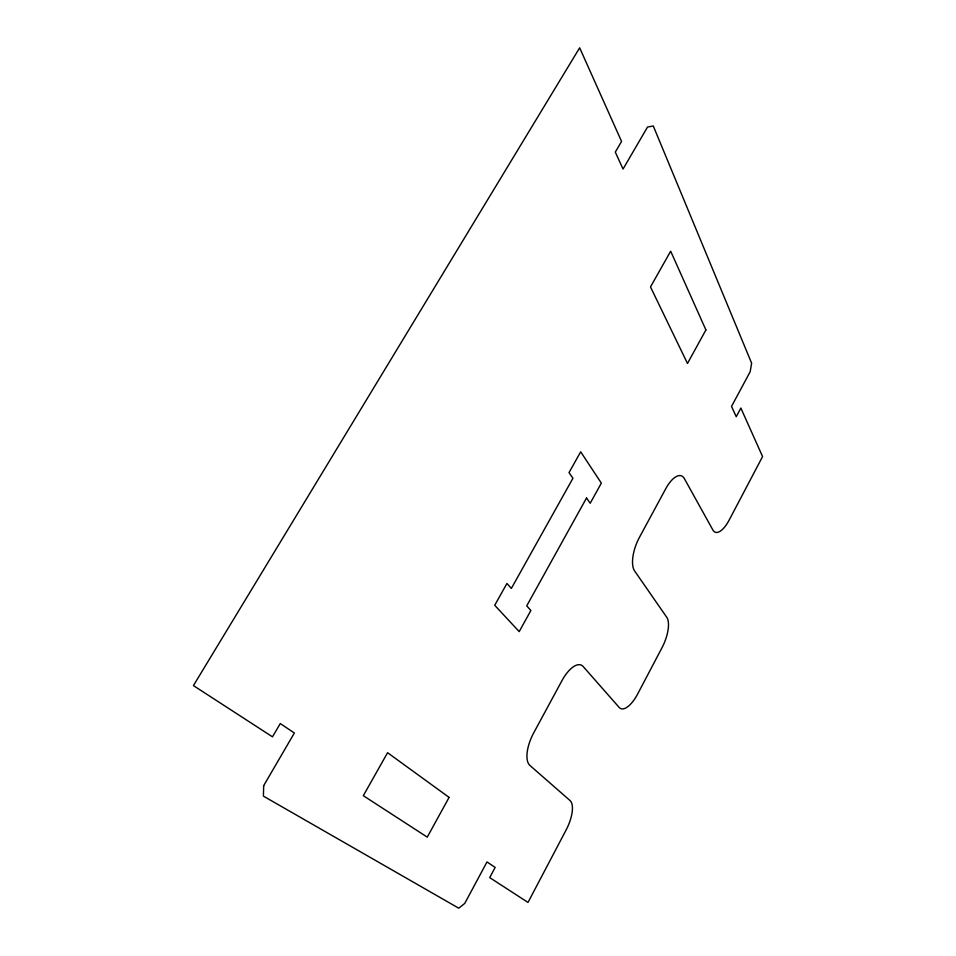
<?xml version="1.0" encoding="UTF-8"?>
<svg xmlns="http://www.w3.org/2000/svg" width="956" height="956" viewBox="0 0 956 956"><rect width="100%" height="100%" fill="white"/><g stroke="black" fill="none" stroke-linecap="round" stroke-linejoin="round"><path stroke-width="1.43" d="M263.689 785.641L263.39 796.121L458.76 908.2L464.736 903.42L486.998 861.942L495.16 867.403L489.711 877.608L528.011 902.428L566.119 829.975A25.991 10.396 -64.4 0 0 570.027 800.542L529.887 765.421A27.437 11.783 -65.2 0 1 533.723 732.846L561.925 680.708A27.091 11.615 -66.2 0 1 583.148 666.487L619.189 707.452A25.095 10.014 -66.8 0 0 637.7 693.925L662.054 647.63A24.844 9.859 -67.7 0 0 666.786 617.337L634.593 570.923A26.326 11.078 -68.9 0 1 639.421 537.403L665.723 488.767A26.123 10.874 -69.8 0 1 684.329 478.55L712.901 530.03A24.306 9.405 -69.9 0 0 729.249 519.921L762.577 456.574L740.864 408.069L736.24 416.708L731.531 406.42L750.197 371.657L751.631 363.22L653.283 125.977L647.511 127.064L623.037 169.057L615.294 152.112L621.555 141.428L579.659 47.8L193.423 685.595L272.496 736.837L280.275 723.561L294.364 733.001L263.689 785.641M449.093 797.388L427.26 837.133L363.316 795.691L387.574 752.707L449.093 797.388M705.91 329.94L687.483 363.471L650.498 286.931L670.67 251.189L705.91 329.94M586.53 497.968L526.744 605.829L530.879 610.514L519.204 631.617L494.718 605.279L506.943 583.447L511.352 588.43L572.931 478.263L569.023 472.611L580.686 451.806L601.348 483.127L590.199 503.274L586.53 497.968"/></g></svg>
